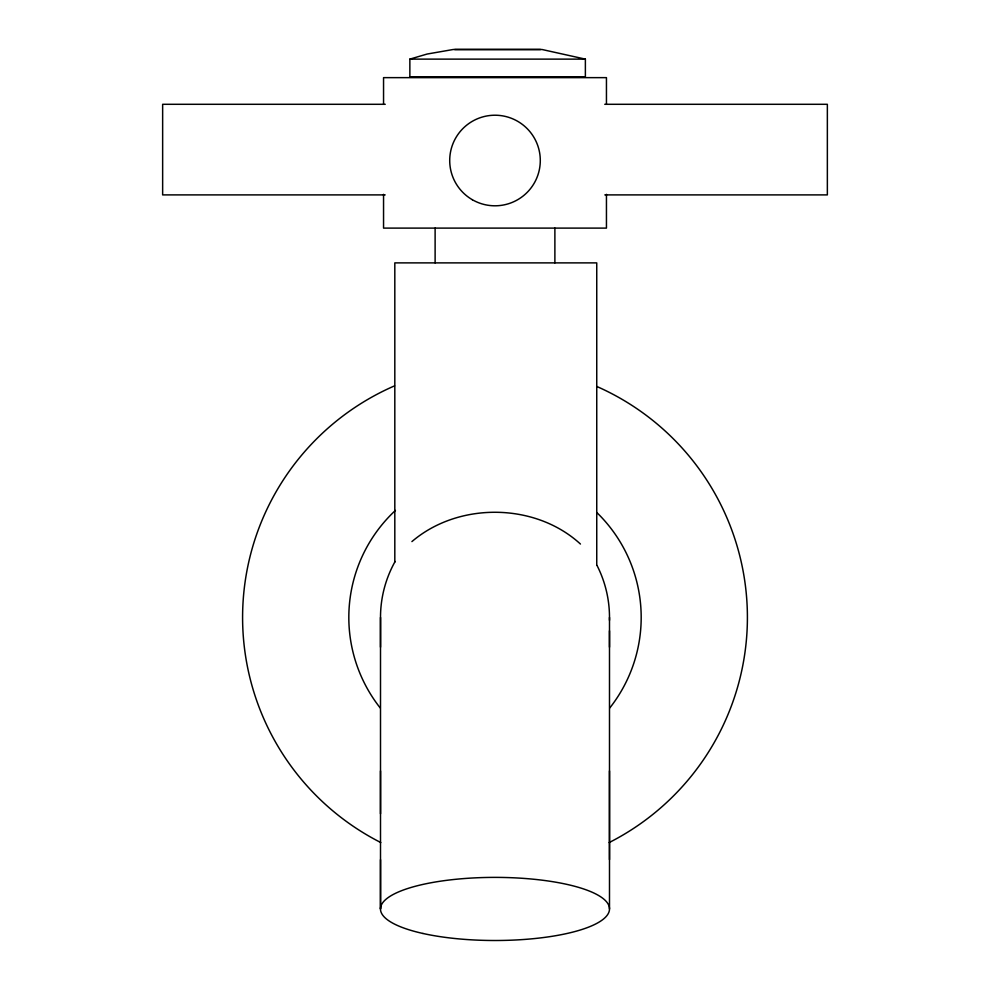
<?xml version="1.0" encoding="UTF-8"?>
<svg xmlns="http://www.w3.org/2000/svg" width="990" height="990" viewBox="0 0 990 990"><rect width="100%" height="100%" fill="white"/><g stroke="black" fill="none" stroke-linecap="round" stroke-linejoin="round"><path stroke-width="1.49" d="M380.507 859.642L380.507 908.944L380.507 770.913M380.507 813.805L380.507 617.438A114.493 114.493 0 0 1 395.097 561.503M380.507 647.175L380.507 617.438M609.494 859.642L609.494 770.913M609.494 630.791L609.494 908.944M609.494 620.322L609.494 617.438A114.493 114.493 0 0 0 597.019 565.463M411.914 541.592C458.469 501.72 535.182 502.499 580.449 544.042M409.86 59.128L427.074 54.054L453.21 49.5L542.013 49.5L585.375 59.128L585.375 76.849L409.86 76.849L409.86 59.128L585.375 59.128M540.503 49.5L454.719 49.5M385.246 104.297L162.645 104.297L162.645 194.894L385.16 194.894M604.754 104.297L827.355 104.297L827.355 194.894L604.841 194.894M609.494 617.438L609.494 647.175M606.449 103.74L606.449 77.641L383.551 77.641L383.551 103.74M606.449 194.337L606.449 228.108L383.551 228.108L383.551 194.337M596.747 564.931L596.747 262.882L394.812 262.882L394.812 562.023M554.883 228.108L554.883 262.882M435.117 228.108L435.117 262.882M596.822 386.471A252.425 252.425 0 0 1 609.209 842.54M380.791 842.54A252.425 252.425 0 0 1 394.577 385.853M596.76 512.486A146.174 146.174 0 0 1 609.815 707.912M380.185 707.912A146.174 146.174 0 0 1 395.431 510.419M422.94 933.471A114.493 31.556 0 0 0 608.083 913.881A114.493 31.556 0 0 0 453.964 879.479A114.493 31.556 0 0 0 422.94 933.471M472.354 199.733A45.293 45.293 0 0 0 540.293 160.504A45.293 45.293 0 0 0 472.354 121.287A45.293 45.293 0 0 0 472.354 199.733"/></g></svg>
